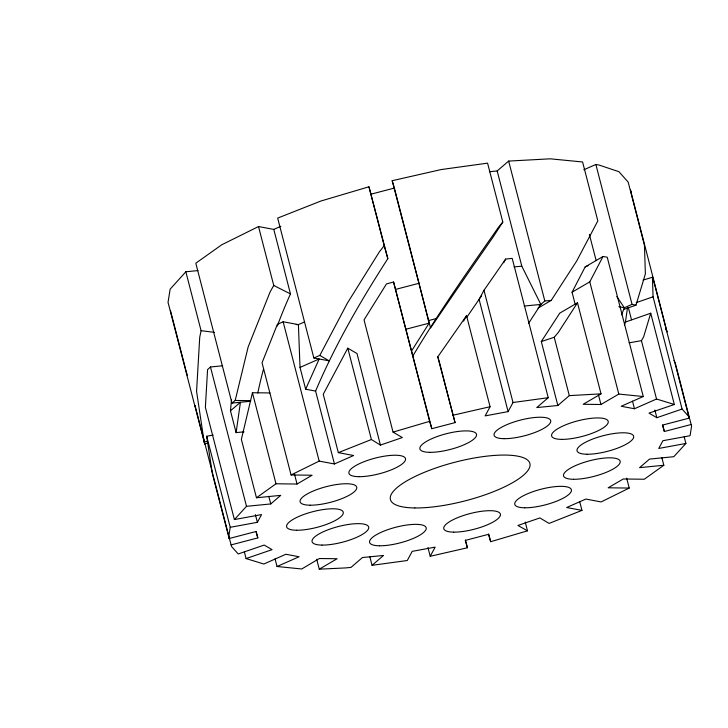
<?xml version="1.0" encoding="UTF-8"?>
<svg xmlns="http://www.w3.org/2000/svg" width="728" height="728" viewBox="0 0 728 728"><rect width="100%" height="100%" fill="white"/><g stroke="black" fill="none" stroke-linecap="round" stroke-linejoin="round"><path stroke-width="1.09" d="M244.016 431.841L236.109 432.614L230.476 410.838L231.513 399.563M236.109 432.614L240.44 402.266L230.476 410.838M624.415 325.152L625.443 322.049L627.509 307.698M197.971 270.579L185.84 271.772L201.083 330.694L199.727 337.219L196.569 391.364L204.213 442.269L204.686 443.862L207.798 443.052M213.149 435.062L206.679 436.245L230.23 527.309L228.692 536.927L229.174 538.52L255.919 531.522L257.83 537.901L231.085 544.908L195.049 405.569L195.523 407.17M231.986 403.103L235.19 400.455L248.139 347.01L270.088 291.964L273.746 285.467L258.513 226.544L221.703 244.808L195.805 263.208L231.986 403.103L250.605 401.264M270.033 392.938L252.443 392.72L241.368 439.394L256.465 497.761L280.726 495.368L270.761 503.94L246.501 506.324L234.398 519.574L205.378 407.352L207.571 369.606L210.465 366.994L222.595 365.793M623.496 309.464L635.972 305.187L645.372 273.901L644.444 245.281L628.555 183.565L628.073 181.973L618.937 171.708L599.18 165.083L595.868 164.464L583.829 169.779M650.732 313.213L643.616 336.891L641.432 340.659L656.529 399.017L674.337 404.495L650.732 313.213L625.443 322.049M621.539 314.86L624.351 307.753L632.05 304.359L635.972 305.187M305.651 389.216L319.173 358.977L300.018 367.44L305.651 389.216L315.597 391.082L334.443 463.964L353.608 455.51L338.329 452.643L323.241 394.285L347.784 348.157L357.011 353.553L380.416 445.081L402.356 437.564L393.056 432.123L364.027 319.901L386.468 283.92L393.575 282.009L431.813 428.692L455.046 422.613L438.784 359.75M315.597 391.082C335.235 344.681 360.606 300.955 387.833 258.64L368.95 186.787L320.902 201.028L277.677 218.091L313.85 357.985L329.129 360.851L319.829 355.41L313.85 357.985M575.184 304.313L572.062 292.201L585.157 266.93L603.011 256.493L607.225 257.193L643.252 396.523L621.193 406.26L634.461 408.754L656.529 399.017M572.062 292.201L589.78 281.845L603.011 256.493M319.829 355.41L347.329 303.23L379.516 251.615L384.193 245.709L368.95 186.787M230.23 527.309L257.384 522.313L261.552 514.569L234.398 519.574M502.811 222.067L492.792 237.519A376.931 13.959 -56.3 0 0 430.567 327.955L392.183 180.708L441.159 169.56L487.578 163.154L502.811 222.067L498.68 226.981C469.123 269.296 439.43 311.493 412.967 355.81M463.59 321.121L466.53 315.67L490.071 406.724L485.139 415.897L508.117 411.602L479.088 299.381L483.984 290.29L505.669 259.068L512.203 258.367L548.239 397.706L536.764 407.571L557.839 405.496L569.305 395.632L601.028 393.848L577.477 302.784L559.759 313.14L541.304 341.55L557.839 405.496M503.694 262.735L505.669 259.068M465.456 540.058L467.449 547.765L430.221 556.292L435.153 547.128L412.221 551.351L407.28 560.515L372.063 565.319L369.788 556.547M508.071 411.675L513.013 402.511L483.984 290.29M411.529 351.023L429.129 323.159L419.01 283.274L394.385 188.061L371.153 194.139M528.483 323.496L540.831 304.413L521.803 266.166L497.179 170.944L508.654 161.079L550.25 158.822L582.591 161.971L597.834 220.893L576.676 261.024L551.214 300.4L538.056 308.09M577.477 302.784L558.349 332.368L554.217 337.273L541.304 341.55M466.53 315.67L437.746 356.902L455.046 422.613M466.621 317.508L479.088 299.381M479.725 298.471L481.636 295.723M684.193 436.855L685.894 443.452L673.791 456.702L649.531 459.086L639.566 467.658L663.827 465.265L661.834 457.557M185.84 271.772L170.143 289.162L168.032 302.375L204.686 443.862M256.465 497.761L275.994 483.783L297.051 484.038L312.121 475.22L291.073 474.965L262.053 362.753L277.359 324.37L283.137 321.767L298.416 324.624L304.468 321.958M539.175 305.842L544.826 300.973L551.214 300.4M372.063 565.319L383.529 555.455L362.453 557.53L350.987 567.394L345.718 567.913L319.264 569.178L316.716 559.304M663.827 465.265L644.298 479.242L623.241 478.988L608.171 487.805L629.22 488.06L626.662 478.15M601.028 393.848L583.173 404.286L600.946 404.504L618.8 394.066L643.252 396.523M319.264 569.178L337.119 558.74L319.346 558.522L301.738 568.987L277.04 566.502L275.057 558.822M291.073 474.965L319.173 461.097L334.443 463.964M629.22 488.06L601.128 501.929L585.849 499.062L566.684 507.516L581.963 510.383L579.679 501.574M258.513 226.544L273.792 229.411L280.844 226.299M585.157 266.93L588.169 265.602M338.329 452.643L371.407 439.53L380.416 445.081M277.04 566.502L299.099 556.765L285.849 554.263L263.845 564.018L246.073 558.567L244.371 551.988M581.963 510.383L549.094 523.414L539.885 517.936L517.936 525.461L527.5 530.83L525.225 522.04M643.061 280.08L652.697 277.186L689.216 418.118L662.462 425.116L664.373 431.504L691.127 424.506L691.6 426.098L690.062 435.717L662.908 440.713L658.74 448.457L685.894 443.452M636.236 302.602L653.062 296.833L652.415 276.877M246.073 558.567L272.054 549.658L264.191 545.063L238.211 553.972L231.559 546.5L231.085 544.908M674.337 404.495L648.994 413.113L656.847 417.708L682.081 409.054L688.734 416.525L689.216 418.118M393.056 432.123L429.611 421.339L431.813 428.692M527.5 530.83L490.681 541.687L488.479 534.334L465.247 540.413L467.449 547.765M395.777 289.353L419.01 283.274M428.364 320.602L435.499 318.782M405.896 329.247L429.129 323.159M452.843 415.26L490.071 406.724M204.277 441.86L207.535 441.259M629.119 342.833L641.432 340.659M513.013 402.511L548.239 397.706M489.416 171.708L497.179 170.944M514.041 266.921L521.803 266.166M524.196 306.051L540.831 304.413M296.196 324.597L298.416 324.624L300.018 367.44M235.19 400.455L250.705 400.646M201.083 330.694L214.496 332.359M618.827 306.716L624.351 307.753L616.771 296.533M273.746 285.467L290.472 293.912A376.931 253.817 -55.1 0 0 277.268 326.044M665.638 328.856L667.057 331.85L630.466 189.953L630.939 191.546M673.973 360.396L675.375 363.354L691.127 424.506M437.746 356.902L438.502 358.667M392.183 180.708L394.066 187.005M384.193 245.709L387.833 258.64M185.658 369.269L187.269 375.248M255.382 514.632L257.384 522.313M294.476 474.165L297.051 484.038M653.062 296.833L682.081 409.054M595.868 164.464L632.05 304.359M662.698 424.997L664.373 431.504M628.391 307.689L631.522 319.792M654.854 410.001L656.847 417.708M589.371 234.398L596.168 260.66M632.505 401.164L634.461 408.754M589.78 281.845L618.8 394.066M508.654 161.079L544.826 300.973M554.217 337.273L569.305 395.632M488.697 534.006L490.681 541.687M393.575 282.009L429.611 421.339M427.946 547.52L430.221 556.292M347.784 348.157L371.407 439.53M273.792 229.411L290.472 293.912M283.137 321.767L319.173 461.097M252.443 392.72L275.994 483.783M268.796 496.323L270.761 503.94M256.138 531.376L257.83 537.901M210.465 366.994L246.501 506.324M170.425 310.356L185.376 368.177M229.174 538.52L212.467 474.174L206.679 436.245M598.398 394.594L600.946 404.504M257.776 393.065A376.931 253.817 -55.1 0 1 263.563 368.869M524.751 507.789A29.211 8.099 -14.5 0 0 570.989 491.937A29.211 8.099 -14.5 0 0 533.524 491.482A29.211 8.099 -14.5 0 0 524.751 507.789M573.518 479.279A29.211 8.099 -14.5 0 0 619.765 463.418A29.211 8.099 -14.5 0 0 582.3 462.963A29.211 8.099 -14.5 0 0 573.518 479.279M453.753 532.132A29.211 8.099 -14.5 0 0 499.99 516.279A29.211 8.099 -14.5 0 0 462.526 515.824A29.211 8.099 -14.5 0 0 453.753 532.132M587.005 454.236A29.211 8.099 -14.5 0 0 633.242 438.374A29.211 8.099 -14.5 0 0 595.786 437.928A29.211 8.099 -14.5 0 0 587.005 454.236M379.552 545.791A29.211 8.099 -14.5 0 0 425.789 529.939A29.211 8.099 -14.5 0 0 388.333 529.484A29.211 8.099 -14.5 0 0 379.552 545.791M322.031 545.09A29.211 8.099 -14.5 0 0 368.277 529.238A29.211 8.099 -14.5 0 0 330.812 528.783A29.211 8.099 -14.5 0 0 322.031 545.09M561.579 439.375A29.211 8.099 -14.5 0 0 607.816 423.514A29.211 8.099 -14.5 0 0 570.361 423.068A29.211 8.099 -14.5 0 0 561.579 439.375M504.058 438.675A29.211 8.099 -14.5 0 0 550.304 422.822A29.211 8.099 -14.5 0 0 512.84 422.367A29.211 8.099 -14.5 0 0 504.058 438.675M296.615 530.239A29.211 8.099 -14.5 0 0 342.852 514.378A29.211 8.099 -14.5 0 0 305.387 513.923A29.211 8.099 -14.5 0 0 296.615 530.239M310.092 505.196A29.211 8.099 -14.5 0 0 356.329 489.334A29.211 8.099 -14.5 0 0 318.873 488.879A29.211 8.099 -14.5 0 0 310.092 505.196M358.868 476.676A29.211 8.099 -14.5 0 0 405.105 460.824A29.211 8.099 -14.5 0 0 367.649 460.369A29.211 8.099 -14.5 0 0 358.868 476.676M429.866 452.334A29.211 8.099 -14.5 0 0 476.103 436.472A29.211 8.099 -14.5 0 0 438.647 436.026A29.211 8.099 -14.5 0 0 429.866 452.334M414.914 507.953A72.045 19.984 -14.5 0 0 528.947 468.85A72.045 19.984 -14.5 0 0 436.572 467.731A72.045 19.984 -14.5 0 0 414.914 507.953"/></g></svg>
